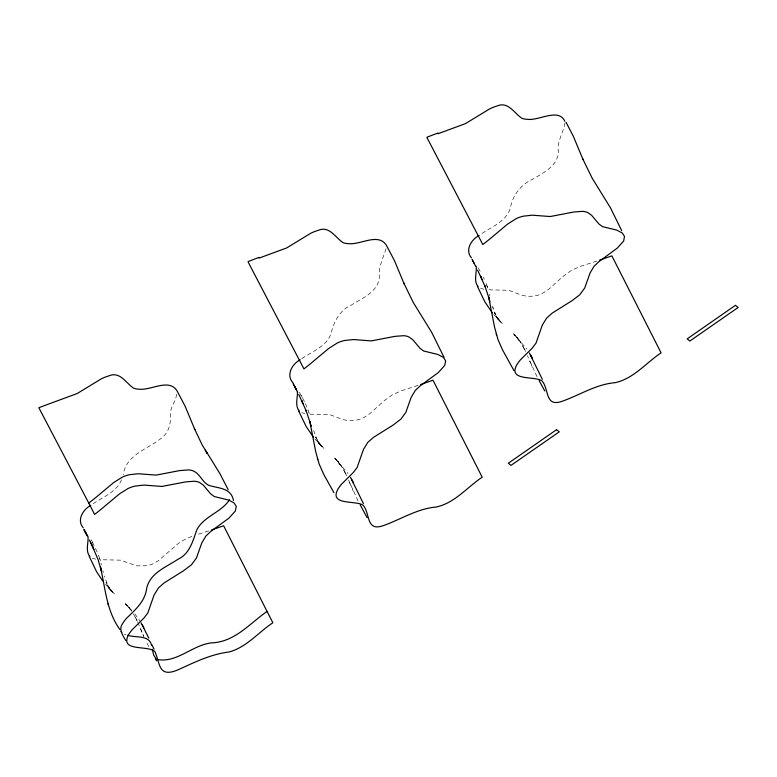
<?xml version="1.0" encoding="UTF-8"?>
<svg xmlns="http://www.w3.org/2000/svg" width="777" height="777" viewBox="0 0 777 777"><rect width="100%" height="100%" fill="white"/><g stroke="black" fill="none" stroke-linecap="round" stroke-linejoin="round"><path stroke-width="0.58" stroke-dasharray="3.88 2.91" d="M564.976 122.776C563.607 132.77 556.546 141.443 558.449 152.088C557.546 166.327 543.162 172.97 532.449 179.351C520.59 184.741 512.567 195.454 510.363 208.187C505.963 222.212 490.608 227.088 479.768 234.975M386.043 248.679C383.158 258.265 378.166 267.249 379.419 277.69C377.564 292.288 362.189 298.115 351.321 305.07C339.374 310.402 333.634 322.183 330.856 334.217C325.748 347.144 311.295 351.69 300.893 359.324M176.67 394.211C175.796 401.641 169.804 407.663 170.357 415.394C170.833 422.97 169.192 431.148 163.345 436.47C149.738 448.795 126.292 453.661 123.203 474.689M121.503 479.749C116.686 492.142 103.04 496.794 92.939 503.894M191.802 536.412L185.528 539.015L178.797 543.094L158.343 560.751L152.098 564.277L147.135 565.763L136.597 565.85L120.464 560.159L99.961 559.702M596.93 261.043L580.04 266.521L571.386 270.396L563.189 276.272L548.63 289.355L542.249 293.483L538.199 295.143L533.09 296.231L526.777 296.251L521.309 295.075L508.702 290.277L488.209 289.811M418.055 385.392L401.165 390.87L392.511 394.745L384.314 400.621L369.755 413.714L363.374 417.832L359.324 419.493L354.215 420.58L347.911 420.6L342.434 419.425L329.827 414.627L309.333 414.17M208.683 530.914L196.834 534.712M483.906 289.267L480.594 288.267M305.031 413.617L301.729 412.616M95.668 559.158L92.356 558.158M124.271 634.119L125.893 634.76M323.873 448.397L319.026 443.24L322.843 447.445L317.628 441.054L321.008 445.532L315.345 436.936L318.657 443.463L313.607 430.448M114.52 593.939L109.664 588.781L113.481 592.987L108.265 586.596L110.79 590.073L105.983 582.478L109.295 588.995L104.244 575.98M515.637 335.887L514.083 334.343L526.952 349.194M336.762 460.237L335.208 458.692L348.077 473.552M127.399 605.778L125.845 604.234L131.915 610.528M493.725 314.539L502.748 324.048L497.902 318.891L501.719 323.096L496.503 316.705L499.883 321.183L494.221 312.587L497.533 319.104L492.841 307.459M314.85 438.888L322.319 446.862M105.487 584.421L112.966 592.395M515.083 335.314L513.568 333.751L517.463 337.908L515.083 335.314L516.588 336.888M336.208 459.663L334.693 458.1L338.587 462.266L336.208 459.663L337.713 461.247M126.855 605.205L125.33 603.642L129.225 607.799L126.855 605.205L128.351 606.779M497.241 318.327L499.66 320.95M318.366 442.686L320.784 445.308M109.013 588.218L111.422 590.841M516.025 336.295L514.568 334.683L520.512 342.065L516.025 336.295L521.124 343.055L519.949 341.239L525.048 350.32L522.756 345.862L523.368 347.047M337.15 460.644L335.693 459.042L341.637 466.423L337.15 460.644L342.249 467.404L341.074 465.588L346.173 474.669L343.881 470.211L344.502 471.406M127.787 606.186L126.33 604.574L131.731 611.208M110.285 589.393L111.645 591.074L109.528 588.335M134.771 613.84L139.928 620.93M478.253 267.929L481.274 273.271M299.378 392.278L304.477 401.612M133.411 613.879L136.81 620.211L134.518 615.753L135.14 616.938M300.981 395.075L302.399 397.62M93.036 543.152L91.142 539.762L97.834 553.321M536.975 376.67L527.408 355.662M358.1 501.029L349.427 482.08L351.719 487.558M148.737 646.571L145.688 640.539M524.388 348.999L525.582 351.505M483.352 277.263L484.314 279.293M345.512 473.348L346.707 475.854M136.16 618.89L137.344 621.396M305.439 403.651L307.206 407.789M137.743 622.231L142.366 633.1M529.7 361.12L530.594 363.199M531.138 364.452L532.031 366.54M352.263 488.811L353.156 490.889M142.9 634.353L143.794 636.431L140.064 627.622L140.608 628.923M348.543 480.011L349.971 483.381M486.081 283.43L488.014 288.947L486.868 285.547M99.777 558.838L98.621 555.438L100.437 560.994M492.482 306.089L493.162 308.42M489.5 294.172L489.957 295.94M101.029 563.179L101.486 564.947M102.904 570.707L103.331 572.484M309.139 413.296L307.993 409.897L309.139 413.296"/><path stroke-width="1.17" d="M297.436 392.035C297.698 398.28 294.745 405.633 299.223 410.975M229.574 499.669C221.328 512.47 204.001 516.122 196.843 529.768C192.822 540.938 189.792 553.855 177.836 559.362C166.152 567.152 150.01 572.97 146.688 588.315C145.153 601.281 135.256 609.877 126.428 618.356A36.733 19.794 -27.1 0 0 122.659 623.533C118.221 629.137 122.834 635.46 125.757 640.52M211.354 530.04L223.63 525.747L267.055 611.421C250.301 623.115 235.926 640.607 214.267 642.705C193.726 643.201 177.68 663.597 157.061 659.43M90.822 505.341C83.129 509.411 76.447 519.968 83.207 527.748M300.184 359.809C291.812 363.986 285.577 375.728 293.453 383.333M479.059 235.45C471.357 239.52 464.685 250.087 471.445 257.867M438.043 133.722L465.462 123.621L489.578 108.926A26.593 14.365 -27.2 0 1 496.892 106.06C508.119 101.039 514.063 113.053 521.746 118.182A19.483 10.489 -27.1 0 0 527.02 119.26C538.374 121.299 558.488 107.42 564.85 121.261M259.168 258.071L286.587 247.98L310.703 233.285A26.593 14.365 -27.2 0 1 318.016 230.419C329.244 225.388 335.198 237.403 342.871 242.531A19.483 10.489 -27.1 0 0 348.145 243.609C359.79 245.318 377.098 233.09 385.615 244.182M599.591 260.149L611.868 255.866L661.081 352.855C645.93 362.956 633.673 378.642 615.151 382.663C596.299 384.275 580.506 394.629 563.208 400.893C544.269 408.275 549.494 388.937 541.831 380.711C534.207 375.854 507.954 381.235 516.695 364.976A36.733 19.794 -27.1 0 1 520.464 359.79L532.196 348.135L536.013 343.123L542.346 325.029L546.726 317.978L552.35 313.014L571.862 300.806L579.759 294.784L584.663 288.112L590.073 272.96L594.075 266.21L599.077 261.48L617.21 248.193L623.61 241.113L624.514 236.49L622.29 233.013L616.685 230.089L602.486 226.631L598.892 223.961L591.569 215.258L587.674 212.539A21.562 11.616 -27.1 0 0 582.439 211.354L573.698 212.024L550.174 216.54L532.264 215.19L523.339 216.171A21.533 11.606 -27.1 0 0 516.268 218.599L507.604 224.087L489.636 239.122A228.263 122.98 -27.1 0 1 482.818 244.541L427.097 137.85M420.716 384.508L432.993 380.215L482.206 477.204C467.055 487.315 454.798 502.991 436.276 507.022C417.424 508.624 401.631 518.978 384.343 525.252C365.394 532.624 370.619 513.286 362.956 505.069C355.332 500.213 329.079 505.594 337.82 489.325A36.733 19.794 -27.1 0 1 341.589 484.139L353.321 472.494L357.138 467.472L363.471 449.388L367.851 442.327L373.475 437.364L392.987 425.155L400.883 419.133L405.788 412.461L411.198 397.309L415.2 390.569L420.202 385.839L438.335 372.552L444.735 365.462L445.639 360.849L443.414 357.371L437.81 354.438L423.611 350.99L420.027 348.319L412.694 339.617L408.799 336.897A21.562 11.616 -27.1 0 0 403.564 335.703L394.823 336.373L371.299 340.899L353.389 339.549L344.464 340.52A21.533 11.606 -27.1 0 0 337.393 342.948L328.729 348.436L310.761 363.471A228.263 122.98 -27.1 0 1 303.943 368.9L248.222 262.208M127.671 635.285C135.519 638.014 148.961 634.605 151.544 645.075M156.031 658.692L153.671 655.079L152.273 649.261M478.098 286.626C473.3 280.818 477.029 272.941 476.194 266.22M89.86 556.517C85.052 550.699 88.792 542.822 87.956 536.111M492.327 312.859L484.906 301.932L477.437 286.402M313.452 437.218L306.031 426.291L298.562 410.761M102.729 581.041L96.669 571.823L89.2 556.293M121.115 631.448L121.824 632.41M194.318 428.37L202.166 444.93L219.988 473.727L228.195 489.753M119.911 629.545C106.595 611.217 105.284 588.179 100.427 566.86L101.34 570.396M205.215 450.242L207.119 453.447L206.439 452.292M529.331 352.923L542.317 379.244M350.456 477.272L363.442 503.603M141.093 622.824L148.815 638.14M386.13 244.794L394.463 260.635L404.244 284.11M176.767 390.336L185.091 406.177L194.881 429.652M539.121 380.613L544.774 390.967M360.246 504.963L367.055 517.579M566.093 122.358L573.339 136.286L583.119 159.761M530.448 354.846L532.177 358.022L531.109 356.06M351.573 479.205L353.302 482.381M142.21 624.747L143.939 627.923M472.037 259.401L475.553 266.074M293.162 383.751L296.319 389.685L293.58 384.46M83.799 529.283L86.956 535.217L84.217 529.992L85.917 533.226M472.455 260.101L474.155 263.345M294.619 386.441L297.708 392.424M85.256 531.973L87.315 535.955M621.717 230.662L610.469 207.828L592.229 178.283L582.556 158.479M513.986 370.619L502.515 349.883L497.989 339.588L494.57 327.234L488.665 296.969L489.908 301.865M443.997 357.284L431.594 332.177L413.354 302.642L403.681 282.838M333.945 492.705L323.64 474.232L319.114 463.947L315.695 451.592L309.79 421.328L311.033 426.214L310.703 424.854M233.479 500.553C231.138 487.461 218.007 488.5 208.45 485.198C202.185 481.954 200.126 474.067 193.638 471.105A21.562 11.616 -27.1 0 0 188.403 469.91L179.672 470.59L156.138 475.106L138.238 473.756L129.303 474.728A21.533 11.606 -27.1 0 0 122.242 477.165L113.568 482.653L95.6 497.678A228.263 122.98 -27.1 0 1 88.792 503.107L94.59 514.442A228.263 122.98 -27.1 0 0 101.408 509.013L119.367 493.987L128.04 488.5A21.533 11.606 -27.1 0 1 135.111 486.062L144.036 485.091L161.946 486.441L185.47 481.925L194.211 481.245A21.562 11.616 -27.1 0 1 199.446 482.439L203.341 485.159L210.664 493.861L214.248 496.532L228.457 499.99L234.052 502.913L236.276 506.39L235.373 511.004L228.982 518.094L210.839 531.381L205.847 536.111L201.835 542.851L196.435 558.012L191.53 564.685L183.634 570.697L164.122 582.915L158.498 587.878L154.118 594.929L147.785 613.014L143.959 618.036L132.226 629.691A36.733 19.794 -27.1 0 0 128.458 634.867C119.648 652.02 147.504 644.939 154.798 651.476C160.392 663.169 157.925 678.01 177.467 670.075C194.211 662.451 210.713 654.215 229.283 651.942C246.63 647.173 258.314 632.41 272.853 622.756L267.055 611.421M151.768 644.609L154.089 649.145M155.381 658.595L156.536 660.858M88.792 503.107L38.85 407.74A277.515 149.514 -27.1 0 1 52.214 402.729L77.214 393.512L101.34 378.817A26.603 14.336 -27.1 0 1 108.644 375.951C119.881 370.94 125.825 382.944 133.498 388.073A19.483 10.499 -27.1 0 0 138.782 389.151C150.417 390.85 167.735 378.622 176.253 389.714M477.602 270.085L485.334 287.082L484.838 285.8L489.024 298.281M298.727 394.444L306.459 411.441L305.963 410.149L310.149 422.63M89.365 539.976L91.997 545.299L90.375 541.996M91.375 544.036L97.892 559.1L101.67 571.755M481.186 277.467L480.604 276.194L482.128 279.526M302.321 401.816L301.729 400.543L303.253 403.885M92.949 547.358L92.366 546.076L93.891 549.417M496.231 333.896L496.62 335.285M317.356 458.245L317.744 459.634M108.003 603.787L108.382 605.176M248.125 261.548A275.408 149.699 -27.2 0 1 259.13 257.401M427 137.199A275.417 149.708 -27.2 0 1 438.005 133.052M556.546 429.691L508.284 463.247L511.013 465.374L559.275 431.818L556.546 429.691M735.421 305.342L687.159 338.889L689.889 341.016L738.15 307.469L735.421 305.342"/></g></svg>
